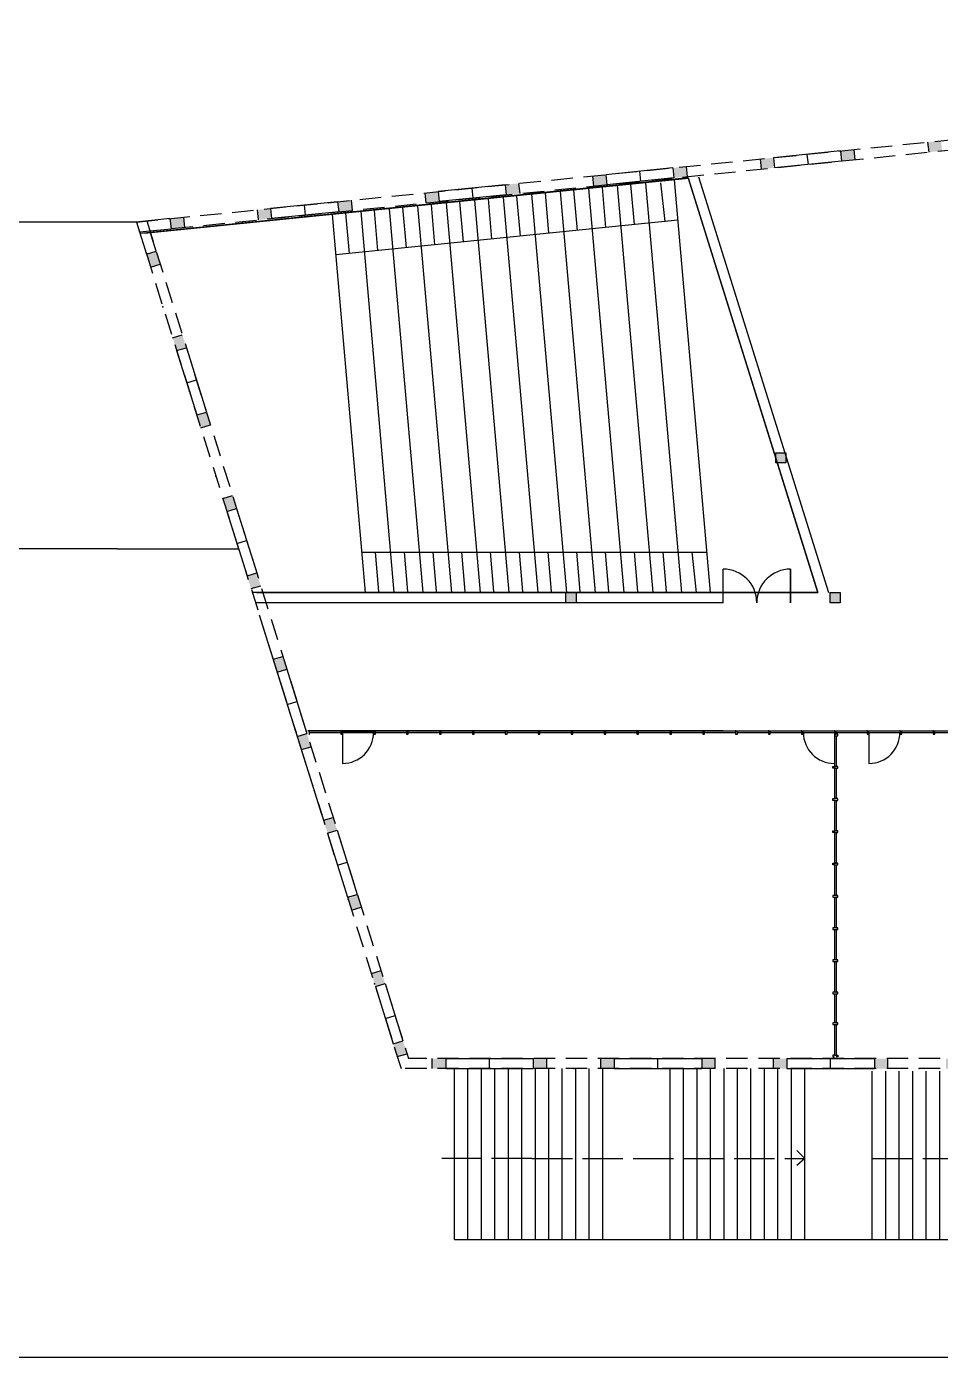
# Model space of a CAD drawing. Header units: millimetres. Extents: x -5657 to 14604, y -1609 to 2067.
# Drawn here: x 2747 to 3018.2, y 1463 to 1858 of the extents above; entities that cross this region are included whole.
import ezdxf

# ---------------------------------------------------------------- set-up
doc = ezdxf.new("R2010")
doc.units = ezdxf.units.MM
doc.linetypes.add('ACAD_ISO02W100', pattern=[15, 12, -3])
doc.linetypes.add('DASHED2', pattern=[9.525, 6.35, -3.175])
doc.layers.get('0').update_dxf_attribs({"color": 4})
for name, color, linetype in [('gelijkvloers', 80, 'Continuous'), ('laag 2.1', 40, 'Continuous'), ('laag 2.2', 30, 'Continuous'), ('str palen', 220, 'Continuous')]:
    doc.layers.add(name, color=color, linetype=linetype)

msp = doc.modelspace()

# ---------------------------------------------------------------- hatches: boundary and pattern name
at = {"layer": 'str palen', "linetype": 'Continuous', "transparency": 33554687}
h = msp.add_hatch(color=256, dxfattribs=at)
h.dxf.hatch_style = 1
h.paths.add_polyline_path([(3362, 1858), (3358, 1858), (3358, 1855.02), (3362, 1855.02)])
h.paths.add_polyline_path([(3339.96, 1856.58), (3335.98, 1856.18), (3336.29, 1853.2), (3340.27, 1853.6)])
h.paths.add_polyline_path([(3316.08, 1854.17), (3312.1, 1853.77), (3312.41, 1850.78), (3316.39, 1851.19)])
h.paths.add_polyline_path([(3291.02, 1851.64), (3287.04, 1851.24), (3287.35, 1848.25), (3291.33, 1848.66)])
h.paths.add_polyline_path([(3267.15, 1849.23), (3263.17, 1848.83), (3263.47, 1845.84), (3267.45, 1846.25)])
h.paths.add_polyline_path([(3241.28, 1846.62), (3237.3, 1846.22), (3237.61, 1843.23), (3241.59, 1843.63)])
h.paths.add_polyline_path([(3217.4, 1844.21), (3213.42, 1843.8), (3213.73, 1840.82), (3217.71, 1841.22)])
h.paths.add_polyline_path([(3191.53, 1841.59), (3187.55, 1841.19), (3187.86, 1838.21), (3191.84, 1838.61)])
h.paths.add_polyline_path([(3167.65, 1839.18), (3163.67, 1838.78), (3163.98, 1835.8), (3167.96, 1836.2)])
h.paths.add_polyline_path([(3142.05, 1836.6), (3138.07, 1836.2), (3138.38, 1833.21), (3142.36, 1833.61)])
h.paths.add_polyline_path([(3118.17, 1834.19), (3114.19, 1833.78), (3114.5, 1830.8), (3118.48, 1831.2)])
h.paths.add_polyline_path([(3092.04, 1831.55), (3088.06, 1831.15), (3088.37, 1828.16), (3092.35, 1828.56)])
h.paths.add_polyline_path([(3068.16, 1829.14), (3064.18, 1828.73), (3064.49, 1825.75), (3068.47, 1826.15)])
h.paths.add_polyline_path([(3042.29, 1826.52), (3038.31, 1826.12), (3038.62, 1823.14), (3042.6, 1823.54)])
h.paths.add_polyline_path([(3018.41, 1824.11), (3014.43, 1823.71), (3014.74, 1820.73), (3018.72, 1821.13)])
h.paths.add_polyline_path([(2992.54, 1821.5), (2988.56, 1821.1), (2988.87, 1818.11), (2992.85, 1818.52)])
h.paths.add_polyline_path([(2968.66, 1819.09), (2964.68, 1818.69), (2964.99, 1815.7), (2968.97, 1816.1)])
h.paths.add_polyline_path([(2942.8, 1816.48), (2938.82, 1816.07), (2939.12, 1813.09), (2943.1, 1813.49)])
h.paths.add_polyline_path([(2918.92, 1814.07), (2914.94, 1813.66), (2915.25, 1810.68), (2919.23, 1811.08)])
h.paths.add_polyline_path([(2893.05, 1811.45), (2889.07, 1811.05), (2889.38, 1808.07), (2893.36, 1808.47)])
h.paths.add_polyline_path([(2869.17, 1809.04), (2865.19, 1808.64), (2865.5, 1805.66), (2869.48, 1806.06)])
h.paths.add_polyline_path([(2843.3, 1806.43), (2839.32, 1806.03), (2839.63, 1803.04), (2843.61, 1803.45)])
h.paths.add_polyline_path([(2819.42, 1804.02), (2815.44, 1803.62), (2815.75, 1800.63), (2819.73, 1801.03)])
h.paths.add_polyline_path([(2793.55, 1801.41), (2789.57, 1801), (2789.88, 1798.02), (2793.86, 1798.42)])
h.paths.add_polyline_path([(2785.48, 1791.33), (2782.61, 1790.46), (2783.8, 1786.64), (2786.67, 1787.51)])
h.paths.add_polyline_path([(2793.23, 1766.51), (2790.36, 1765.65), (2791.55, 1761.83), (2794.43, 1762.68)])
h = msp.add_hatch(color=256, dxfattribs=at)
h.dxf.hatch_style = 1
h.paths.add_polyline_path([(2800.4, 1743.59), (2797.52, 1742.74), (2798.71, 1738.92), (2801.59, 1739.78)])
h.paths.add_polyline_path([(2808.15, 1718.78), (2805.28, 1717.91), (2806.47, 1714.1), (2809.33, 1714.99)])
h.paths.add_polyline_path([(2815.31, 1695.87), (2812.43, 1695.01), (2813.63, 1691.19), (2816.5, 1692.06)])
h.paths.add_polyline_path([(2823.06, 1671.08), (2820.19, 1670.2), (2821.38, 1666.38), (2824.25, 1667.24)])
h.paths.add_polyline_path([(2830.21, 1648.18), (2827.35, 1647.27), (2828.55, 1643.43), (2831.45, 1644.22)])
h.paths.add_polyline_path([(2838, 1623.25), (2835.11, 1622.44), (2836.3, 1618.63), (2839.18, 1619.5)])
h.paths.add_polyline_path([(2845.15, 1600.38), (2842.26, 1599.56), (2843.45, 1595.75), (2846.33, 1596.61)])
h.paths.add_polyline_path([(2852.2, 1577.82), (2849.33, 1576.95), (2850.52, 1573.13), (2853.39, 1574)])
h.paths.add_polyline_path([(2858.72, 1556.94), (2855.85, 1556.08), (2857.04, 1552.26), (2859.92, 1553.12)])
h = msp.add_hatch(color=256, dxfattribs=at)
h.dxf.hatch_style = 1
h.paths.add_polyline_path([(2910.07, 1690), (2907.07, 1690), (2907.07, 1687), (2910.07, 1687)])
h.paths.add_polyline_path([(2972.38, 1731.5), (2969.38, 1731.5), (2969.38, 1728.5), (2972.38, 1728.5)])
h.paths.add_polyline_path([(2988.5, 1690), (2985.5, 1690), (2985.5, 1687), (2988.5, 1687)])
h.paths.add_polyline_path([(3068.5, 1690), (3065.5, 1690), (3065.5, 1687), (3068.5, 1687)])
h.paths.add_polyline_path([(3141, 1690), (3138, 1690), (3138, 1687), (3141, 1687)])
h.paths.add_polyline_path([(3217.5, 1690), (3214.5, 1690), (3214.5, 1687), (3217.5, 1687)])
h.paths.add_polyline_path([(3293.5, 1690), (3290.5, 1690), (3290.5, 1687), (3293.5, 1687)])
h = msp.add_hatch(color=256, dxfattribs=at)
h.dxf.hatch_style = 1
h.paths.add_polyline_path([(2871.4, 1551.7), (2867.4, 1551.7), (2867.4, 1548.7), (2871.4, 1548.7)])
h.paths.add_polyline_path([(2901.4, 1551.7), (2897.4, 1551.7), (2897.4, 1548.7), (2901.4, 1548.7)])
h.paths.add_polyline_path([(2921.4, 1551.7), (2917.4, 1551.7), (2917.4, 1548.7), (2921.4, 1548.7)])
h.paths.add_polyline_path([(2951.4, 1551.7), (2947.4, 1551.7), (2947.4, 1548.7), (2951.4, 1548.7)])
h.paths.add_polyline_path([(2972.64, 1551.7), (2968.64, 1551.7), (2968.64, 1548.7), (2972.64, 1548.7)])
h.paths.add_polyline_path([(3002.64, 1551.7), (2998.64, 1551.7), (2998.64, 1548.7), (3002.64, 1548.7)])
h.paths.add_polyline_path([(3023.88, 1551.7), (3019.88, 1551.7), (3019.88, 1548.7), (3023.88, 1548.7)])
h.paths.add_polyline_path([(3053.88, 1551.7), (3049.88, 1551.7), (3049.88, 1548.7), (3053.88, 1548.7)])
h.paths.add_polyline_path([(3075.12, 1551.7), (3071.12, 1551.7), (3071.12, 1548.7), (3075.12, 1548.7)])
h.paths.add_polyline_path([(3105.12, 1551.7), (3101.12, 1551.7), (3101.12, 1548.7), (3105.12, 1548.7)])
h.paths.add_polyline_path([(3126.37, 1551.7), (3122.37, 1551.7), (3122.37, 1548.7), (3126.37, 1548.7)])
h.paths.add_polyline_path([(3156.37, 1551.7), (3152.37, 1551.7), (3152.37, 1548.7), (3156.37, 1548.7)])
h.paths.add_polyline_path([(3178.85, 1551.7), (3174.85, 1551.7), (3174.85, 1548.7), (3178.85, 1548.7)])
h.paths.add_polyline_path([(3208.85, 1551.7), (3204.85, 1551.7), (3204.85, 1548.7), (3208.85, 1548.7)])
h.paths.add_polyline_path([(3230.09, 1551.7), (3226.09, 1551.7), (3226.09, 1548.7), (3230.09, 1548.7)])
h.paths.add_polyline_path([(3260.09, 1551.7), (3256.09, 1551.7), (3256.09, 1548.7), (3260.09, 1548.7)])
h.paths.add_polyline_path([(3281.33, 1551.7), (3277.33, 1551.7), (3277.33, 1548.7), (3281.33, 1548.7)])
h.paths.add_polyline_path([(3311.33, 1551.7), (3307.33, 1551.7), (3307.33, 1548.7), (3311.33, 1548.7)])
h.paths.add_polyline_path([(3331.33, 1551.7), (3327.33, 1551.7), (3327.33, 1548.7), (3331.33, 1548.7)])
h.paths.add_polyline_path([(3361.33, 1551.7), (3357.33, 1551.7), (3357.33, 1548.7), (3361.33, 1548.7)])

# ---------------------------------------------------------------- linework, layer by layer
at = {"linetype": 'Continuous'}
for p, q in [((2779.62, 1800), (2561, 1800)), ((2874, 1498), (2967, 1498)), ((2874, 1498), (3524, 1498)), ((2967, 1498), (3045, 1498))]:
    msp.add_line(p, q, dxfattribs=at)
for p, q in [((2774, 1703), (2664, 1703)), ((2774, 1703), (2809.94, 1703)), ((2874, 1498), (3524, 1498)), ((2774, 1463), (2574, 1463)), ((4104, 1463), (2774, 1463))]:
    msp.add_line(p, q)
at = {"layer": 'gelijkvloers', "linetype": 'Continuous'}
for p, q in [((2830.82, 1648), (2831, 1648)), ((2831, 1648), (2831, 1649))]:
    msp.add_line(p, q, dxfattribs=at)
at = {"layer": 'laag 2.1', "linetype": 'Continuous'}
for p, q in [((2943.4, 1813.07), (2780.69, 1796.59)), ((2943.44, 1812.94), (2781.99, 1796.59)), ((2909.34, 1809.44), (2910.39, 1797.53)), ((2917.8, 1810.29), (2918.84, 1798.39)), ((2926.26, 1811.15), (2927.3, 1799.25)), ((2936.5, 1800.18), (2935.25, 1811.66)), ((2883.97, 1806.87), (2885.01, 1794.96)), ((2892.43, 1807.72), (2893.47, 1795.82)), ((2900.88, 1808.63), (2901.93, 1796.68)), ((2940.24, 1800.56), (2936.5, 1800.18)), ((2856.12, 1555.2), (2857.22, 1551.7))]:
    msp.add_line(p, q, dxfattribs=at)
at = {"layer": 'laag 2.1'}
msp.add_line((2816.06, 1683.42), (2834.55, 1624.24), dxfattribs=at)
at = {"layer": 'laag 2.2', "linetype": 'Continuous'}
for p, q in [((2943.4, 1813.07), (2981.86, 1690)), ((2946.44, 1813.38), (2985, 1690)), ((2913.82, 1809.94), (2924.31, 1690)), ((2922.27, 1810.8), (2932.84, 1690)), ((2930.73, 1811.66), (2941.38, 1690)), ((2939.19, 1812.48), (2949.91, 1690)), ((2981.86, 1690), (2943.44, 1812.94)), ((2867.06, 1805.15), (2868.1, 1793.25)), ((2871.53, 1805.66), (2881.65, 1690)), ((2875.51, 1806.01), (2876.56, 1794.11)), ((2879.99, 1806.52), (2890.18, 1690)), ((2888.44, 1807.37), (2898.71, 1690)), ((2896.9, 1808.23), (2907.25, 1690)), ((2905.36, 1809.09), (2915.78, 1690)), ((2837.7, 1802.23), (2847.52, 1690)), ((2841.68, 1802.58), (2842.73, 1790.68)), ((2846.16, 1803.09), (2856.05, 1690)), ((2850.14, 1803.44), (2851.18, 1791.54)), ((2854.61, 1803.95), (2864.58, 1690)), ((2858.6, 1804.3), (2859.64, 1792.39)), ((2863.07, 1804.8), (2873.12, 1690)), ((2940.24, 1800.56), (2838.75, 1790.28)), ((2846.47, 1702), (2948.86, 1702)), ((2850.48, 1702), (2851.5, 1690.35)), ((2859.02, 1702), (2860.04, 1690.35)), ((2867.55, 1702), (2868.57, 1690.35)), ((2876.08, 1702), (2877.1, 1690.35)), ((2884.61, 1702), (2885.63, 1690.35)), ((2893.15, 1702), (2894.17, 1690.35)), ((2901.68, 1702), (2902.7, 1690.35)), ((2910.21, 1702), (2911.23, 1690.35)), ((2918.74, 1702), (2919.76, 1690.35)), ((2927.28, 1702), (2928.3, 1690.35)), ((2935.81, 1702), (2936.83, 1690.35)), ((2945.84, 1690), (2944.59, 1702)), ((2953.73, 1687), (2953.73, 1697)), ((2973.73, 1687), (2973.73, 1697)), ((2973.73, 1697), (2973.73, 1687)), ((2981.86, 1690), (2814, 1690)), ((2816.7, 1687), (2814.94, 1687)), ((2815.3, 1690), (2981.86, 1690)), ((2953.73, 1687), (2816.7, 1687)), ((2953.73, 1649), (2830.5, 1649)), ((2830.5, 1649), (3367.58, 1649)), ((2830.5, 1649), (2950.5, 1649)), ((2831, 1648.5), (2840.27, 1648.5)), ((2840.27, 1649), (2840.27, 1648)), ((2840.27, 1648), (2840.77, 1648)), ((2840.77, 1648), (2840.77, 1649)), ((2840.77, 1648.5), (2850.03, 1648.5)), ((2850.03, 1648.5), (2840.77, 1648.5)), ((2840.77, 1648.5), (2840.77, 1639.3)), ((2850.03, 1649), (2850.03, 1648)), ((2850.03, 1648), (2850.53, 1648)), ((2850.53, 1648), (2850.53, 1649)), ((2850.53, 1648.5), (2859.8, 1648.5)), ((2859.8, 1649), (2859.8, 1648)), ((2859.8, 1648), (2860.3, 1648)), ((2860.3, 1648), (2860.3, 1649)), ((2860.3, 1648.5), (2869.56, 1648.5)), ((2869.56, 1649), (2869.56, 1648)), ((2869.56, 1648), (2870.06, 1648)), ((2870.06, 1648), (2870.06, 1649)), ((2870.06, 1648.5), (2879.33, 1648.5)), ((2879.33, 1649), (2879.33, 1648)), ((2879.33, 1648), (2879.83, 1648)), ((2879.83, 1648), (2879.83, 1649)), ((2879.83, 1648.5), (2889.09, 1648.5)), ((2889.09, 1649), (2889.09, 1648)), ((2889.09, 1648), (2889.59, 1648)), ((2889.59, 1648), (2889.59, 1649)), ((2889.59, 1648.5), (2898.86, 1648.5)), ((2898.86, 1649), (2898.86, 1648)), ((2898.86, 1648), (2899.36, 1648)), ((2899.36, 1648), (2899.36, 1649)), ((2899.36, 1648.5), (2908.62, 1648.5)), ((2908.62, 1649), (2908.62, 1648)), ((2908.62, 1648), (2909.12, 1648)), ((2909.12, 1648), (2909.12, 1649)), ((2909.12, 1648.5), (2918.39, 1648.5)), ((2918.39, 1649), (2918.39, 1648)), ((2918.39, 1648), (2918.89, 1648)), ((2918.89, 1648), (2918.89, 1649)), ((2918.89, 1648.5), (2928.15, 1648.5)), ((2928.15, 1649), (2928.15, 1648)), ((2928.15, 1648), (2928.65, 1648)), ((2928.65, 1648), (2928.65, 1649)), ((2928.65, 1648.5), (2937.92, 1648.5)), ((2937.92, 1649), (2937.92, 1648)), ((2937.92, 1648), (2938.42, 1648)), ((2938.42, 1648), (2938.42, 1649)), ((2938.42, 1648.5), (2947.68, 1648.5)), ((2947.68, 1649), (2947.68, 1648)), ((2947.68, 1648), (2948.18, 1648)), ((2948.18, 1648), (2948.18, 1649)), ((2948.18, 1648.5), (2957.45, 1648.5)), ((2957.45, 1649), (2957.45, 1648)), ((2957.45, 1648), (2957.95, 1648)), ((2957.95, 1648), (2957.95, 1649)), ((2957.95, 1648.5), (2967.21, 1648.5)), ((2967.21, 1649), (2967.21, 1648)), ((2967.21, 1648), (2967.71, 1648)), ((2967.71, 1648), (2967.71, 1649)), ((2967.71, 1648.5), (2976.98, 1648.5)), ((2976.98, 1649), (2976.98, 1648)), ((2976.98, 1648), (2977.48, 1648)), ((2977.48, 1648), (2977.48, 1649)), ((2977.48, 1648.5), (2986.74, 1648.5)), ((2986.74, 1649), (2986.74, 1648)), ((2986.74, 1648.5), (2986.74, 1639.3)), ((2986.74, 1648), (2987.24, 1648)), ((2987.74, 1648), (2986.74, 1648)), ((2986.74, 1648), (2987.24, 1648)), ((2986.74, 1647.5), (2986.74, 1638.42)), ((2986.74, 1647.5), (2987.24, 1647.5)), ((2987.24, 1648), (2987.24, 1649)), ((2987.24, 1648.5), (2996.51, 1648.5)), ((2987.24, 1647.5), (2987.24, 1638.42)), ((2987.24, 1647.5), (2987.74, 1647.5)), ((2987.74, 1647.5), (2987.74, 1648)), ((2996.51, 1649), (2996.51, 1648)), ((2996.51, 1648), (2997.01, 1648)), ((2997.01, 1648), (2997.01, 1649)), ((2997.01, 1648.5), (3006.27, 1648.5)), ((2997.01, 1648.5), (2997.01, 1639.3)), ((3006.27, 1649), (3006.27, 1648)), ((3006.27, 1648), (3006.77, 1648)), ((3006.77, 1648), (3006.77, 1649)), ((3006.77, 1648.5), (3016.04, 1648.5)), ((3016.04, 1649), (3016.04, 1648)), ((3016.04, 1648), (3016.54, 1648)), ((3016.54, 1648), (3016.54, 1649)), ((3016.54, 1648.5), (3025.8, 1648.5)), ((2986.24, 1637.92), (2986.24, 1638.42)), ((2986.24, 1638.42), (2987.24, 1638.42)), ((2986.74, 1637.92), (2986.24, 1637.92)), ((2987.74, 1638.42), (2986.74, 1638.42)), ((2986.74, 1637.92), (2987.24, 1637.92)), ((2986.74, 1637.92), (2986.74, 1628.84)), ((2987.24, 1637.92), (2987.74, 1637.92)), ((2987.24, 1637.92), (2987.24, 1628.84)), ((2987.74, 1637.92), (2987.74, 1638.42)), ((2986.24, 1628.34), (2986.24, 1628.84)), ((2986.24, 1628.84), (2987.24, 1628.84)), ((2986.74, 1628.34), (2986.24, 1628.34)), ((2987.74, 1628.84), (2986.74, 1628.84)), ((2986.74, 1628.34), (2987.24, 1628.34)), ((2986.74, 1628.34), (2986.74, 1619.27)), ((2987.24, 1628.34), (2987.74, 1628.34)), ((2987.24, 1628.34), (2987.24, 1619.27)), ((2987.74, 1628.34), (2987.74, 1628.84)), ((2986.24, 1618.77), (2986.24, 1619.27)), ((2986.24, 1619.27), (2987.24, 1619.27)), ((2986.74, 1618.77), (2986.24, 1618.77)), ((2987.74, 1619.27), (2986.74, 1619.27)), ((2986.74, 1618.77), (2987.24, 1618.77)), ((2986.74, 1618.77), (2986.74, 1609.69)), ((2987.24, 1618.77), (2987.74, 1618.77)), ((2987.24, 1618.77), (2987.24, 1609.69)), ((2987.74, 1618.77), (2987.74, 1619.27)), ((2986.24, 1609.19), (2986.24, 1609.69)), ((2986.24, 1609.69), (2987.24, 1609.69)), ((2986.74, 1609.19), (2986.24, 1609.19)), ((2987.74, 1609.69), (2986.74, 1609.69)), ((2986.74, 1609.19), (2987.24, 1609.19)), ((2986.74, 1609.19), (2986.74, 1600.11)), ((2987.24, 1609.19), (2987.74, 1609.19)), ((2987.24, 1609.19), (2987.24, 1600.11)), ((2987.74, 1609.19), (2987.74, 1609.69)), ((2986.74, 1600.11), (2986.24, 1600.11)), ((2986.24, 1600.11), (2986.24, 1599.61)), ((2987.74, 1600.11), (2986.74, 1600.11)), ((2987.74, 1599.61), (2987.74, 1600.11)), ((2986.24, 1599.61), (2986.74, 1599.61)), ((2986.74, 1599.61), (2987.24, 1599.61)), ((2986.74, 1599.61), (2986.74, 1590.53)), ((2987.24, 1599.61), (2987.74, 1599.61)), ((2987.24, 1599.61), (2987.24, 1590.53)), ((2986.74, 1590.53), (2986.24, 1590.53)), ((2986.24, 1590.53), (2986.24, 1590.03)), ((2986.24, 1590.03), (2986.74, 1590.03)), ((2987.74, 1590.53), (2986.74, 1590.53)), ((2986.74, 1590.03), (2987.24, 1590.03)), ((2986.74, 1590.03), (2986.74, 1580.96)), ((2987.24, 1590.03), (2987.74, 1590.03)), ((2987.24, 1590.03), (2987.24, 1580.96)), ((2987.74, 1590.03), (2987.74, 1590.53)), ((2986.74, 1580.96), (2986.24, 1580.96)), ((2986.24, 1580.96), (2986.24, 1580.46)), ((2986.24, 1580.46), (2986.74, 1580.46)), ((2987.74, 1580.96), (2986.74, 1580.96)), ((2986.74, 1580.46), (2987.24, 1580.46)), ((2986.74, 1580.46), (2986.74, 1571.38)), ((2987.24, 1580.46), (2987.74, 1580.46)), ((2987.24, 1580.46), (2987.24, 1571.38)), ((2987.74, 1580.46), (2987.74, 1580.96)), ((2986.74, 1571.38), (2986.24, 1571.38)), ((2986.24, 1571.38), (2986.24, 1570.88)), ((2986.24, 1570.88), (2986.74, 1570.88)), ((2987.74, 1571.38), (2986.74, 1571.38)), ((2986.74, 1570.88), (2987.24, 1570.88)), ((2986.74, 1570.88), (2986.74, 1562.3)), ((2987.24, 1570.88), (2987.74, 1570.88)), ((2987.24, 1570.88), (2987.24, 1562.3)), ((2987.74, 1570.88), (2987.74, 1571.38)), ((2986.74, 1562.3), (2986.24, 1562.3)), ((2986.24, 1562.3), (2986.24, 1561.8)), ((2986.24, 1561.8), (2986.74, 1561.8)), ((2987.74, 1562.3), (2986.74, 1562.3)), ((2986.74, 1561.8), (2987.24, 1561.8)), ((2986.74, 1561.8), (2986.74, 1552.73)), ((2987.24, 1561.8), (2987.74, 1561.8)), ((2987.24, 1561.8), (2987.24, 1552.73)), ((2987.74, 1561.8), (2987.74, 1562.3)), ((2986.74, 1552.73), (2986.24, 1552.73)), ((2986.24, 1552.73), (2986.24, 1552.23)), ((2986.74, 1552.73), (2987.74, 1552.73)), ((2987.74, 1552.73), (2987.74, 1552.23)), ((2874, 1498), (2874, 1548.7)), ((2878, 1498), (2878, 1548.7)), ((2882, 1498), (2882, 1548.7)), ((2886, 1498), (2886, 1548.7)), ((2890, 1498), (2890, 1548.7)), ((2894, 1498), (2894, 1548.7)), ((2898, 1498), (2898, 1548.7)), ((2902, 1498), (2902, 1548.7)), ((2906, 1498), (2906, 1548.7)), ((2910, 1498), (2910, 1548.7)), ((2914, 1498), (2914, 1548.7)), ((2918, 1498), (2918, 1548.7)), ((2938, 1498), (2938, 1548.7)), ((2942, 1498), (2942, 1548.7)), ((2946, 1498), (2946, 1548.7)), ((2950, 1498), (2950, 1548.7)), ((2954, 1498), (2954, 1548.7)), ((2954, 1498), (2954, 1548.7)), ((2958, 1498), (2958, 1548.7)), ((2962, 1498), (2962, 1548.7)), ((2966, 1498), (2966, 1548.7)), ((2970, 1498), (2970, 1548.7)), ((2974, 1498), (2974, 1548.7)), ((2978, 1498), (2978, 1548.7)), ((2986.24, 1552.23), (2986.74, 1552.23)), ((2986.74, 1552.23), (2986.74, 1552.22)), ((2987.74, 1552.23), (2987.24, 1552.23)), ((2987.24, 1552.23), (2987.24, 1552.22)), ((2998, 1498), (2998, 1548)), ((3002, 1498), (3002, 1548)), ((3006, 1498), (3006, 1548)), ((3010, 1498), (3010, 1548)), ((3014, 1498), (3014, 1548)), ((3018, 1498), (3018, 1548))]:
    msp.add_line(p, q, dxfattribs=at)
at = {"layer": 'laag 2.2', "linetype": 'ACAD_ISO02W100'}
for p, q in [((2897, 1522.02), (2870.26, 1522.02)), ((2897, 1522.02), (2978, 1522.02)), ((2975.6, 1524.41), (2978, 1522.02)), ((2978, 1522.02), (2975.65, 1519.95)), ((2998, 1522.02), (3079, 1522.02))]:
    msp.add_line(p, q, dxfattribs=at)
at = {"layer": 'laag 2.2', "linetype": 'Continuous'}
for centre, radius, start, end in [((2953.73, 1687), 10, 0, 90), ((2973.73, 1687), 10, 90, 180), ((2840.77, 1648.5), 9.2, 270, 0), ((2986.74, 1648.5), 9.2, 180, 270), ((2997.01, 1648.5), 9.2, 270, 0)]:
    msp.add_arc(centre, radius, start, end, dxfattribs=at)
for p in [(2840.27, 1649), (2850.03, 1649), (2859.8, 1649), (2869.56, 1649), (2879.33, 1649), (2879.33, 1649), (2889.09, 1649), (2898.86, 1649), (2908.62, 1649), (2918.39, 1649), (2928.15, 1649), (2928.15, 1649), (2937.92, 1649), (2947.68, 1649), (2957.45, 1649), (2967.21, 1649), (2976.98, 1649), (2976.98, 1649), (2986.74, 1649), (2996.51, 1649), (3006.27, 1649), (3016.04, 1649), (2987.24, 1638.42), (2987.24, 1628.84), (2987.24, 1619.27), (2987.24, 1609.69), (2987.24, 1600.11), (2987.24, 1590.53), (2987.24, 1580.96), (2987.24, 1571.38), (2987.24, 1561.8)]:
    msp.add_point(p, dxfattribs=at)
at = {"layer": 'str palen', "linetype": 'DASHED2'}
for p, q in [((2779.62, 1800), (3354, 1858)), ((2780.54, 1797.08), (3354.3, 1855.02)), ((2779.62, 1800), (2858.16, 1548.7)), ((2782.67, 1800.31), (2860.36, 1551.7)), ((3370.58, 1548.7), (2858.16, 1548.7)), ((3370.58, 1551.7), (2860.36, 1551.7))]:
    msp.add_line(p, q, dxfattribs=at)
at = {"layer": 'str palen', "linetype": 'Continuous'}
for p, q in [((2988.56, 1821.1), (2968.67, 1819.06)), ((2988.56, 1821.1), (2988.87, 1818.1)), ((2992.54, 1821.51), (2992.85, 1818.5)), ((3014.43, 1823.69), (3014.74, 1820.73)), ((2964.69, 1818.65), (2964.99, 1815.69)), ((2968.67, 1819.06), (2968.97, 1816.09)), ((2988.87, 1818.11), (2968.97, 1816.09)), ((2978.61, 1820.08), (2978.92, 1817.1)), ((2914.94, 1813.64), (2915.25, 1810.68)), ((2938.81, 1816.09), (2918.92, 1814.05)), ((2918.92, 1814.05), (2919.23, 1811.08)), ((2939.12, 1813.09), (2919.23, 1811.08)), ((2928.87, 1815.07), (2929.18, 1812.09)), ((2938.81, 1816.09), (2939.12, 1813.09)), ((2942.79, 1816.5), (2943.1, 1813.49)), ((2889.07, 1811.07), (2869.17, 1809.03)), ((2879.12, 1810.05), (2879.43, 1807.06)), ((2889.07, 1811.07), (2889.38, 1808.07)), ((2893.05, 1811.48), (2893.36, 1808.47)), ((2839.32, 1806.04), (2819.42, 1804)), ((2839.32, 1806.04), (2839.63, 1803.04)), ((2843.3, 1806.46), (2843.61, 1803.45)), ((2865.19, 1808.61), (2865.5, 1805.66)), ((2869.17, 1809.03), (2869.48, 1806.06)), ((2889.38, 1808.07), (2869.48, 1806.06)), ((2793.55, 1801.43), (2793.86, 1798.42)), ((2815.45, 1803.59), (2815.75, 1800.63)), ((2819.42, 1804), (2819.73, 1801.03)), ((2839.63, 1803.04), (2819.73, 1801.03)), ((2829.37, 1805.02), (2829.68, 1802.04)), ((2789.57, 1801.02), (2779.62, 1800)), ((2779.62, 1800), (2782.61, 1790.46)), ((2783.59, 1797.38), (2789.88, 1798.02)), ((2785.48, 1791.33), (2783.59, 1797.38)), ((2789.57, 1801.02), (2789.88, 1798.02)), ((2782.61, 1790.46), (2785.48, 1791.33)), ((2783.8, 1786.64), (2786.67, 1787.51)), ((2790.36, 1765.65), (2793.23, 1766.51)), ((2791.55, 1761.83), (2794.43, 1762.68)), ((2791.55, 1761.83), (2797.52, 1742.74)), ((2794.43, 1762.68), (2800.4, 1743.59)), ((2794.54, 1752.28), (2797.41, 1753.14)), ((2797.52, 1742.74), (2800.4, 1743.59)), ((2798.71, 1738.92), (2801.59, 1739.78)), ((2805.28, 1717.91), (2808.15, 1718.78)), ((2806.47, 1714.1), (2809.33, 1714.99)), ((2809.33, 1714.99), (2815.31, 1695.87)), ((2806.47, 1714.1), (2812.43, 1695.01)), ((2809.45, 1704.56), (2812.31, 1705.46)), ((2812.43, 1695.01), (2815.31, 1695.87)), ((2813.63, 1691.19), (2816.5, 1692.06)), ((2907.07, 1690), (2910.07, 1690)), ((2907.07, 1687), (2907.07, 1690)), ((2910.07, 1687), (2907.07, 1687)), ((2910.07, 1690), (2910.07, 1687)), ((2985.5, 1690), (2988.5, 1690)), ((2985.5, 1687), (2985.5, 1690)), ((2988.5, 1687), (2985.5, 1687)), ((2988.5, 1690), (2988.5, 1687)), ((2820.19, 1670.2), (2823.06, 1671.08)), ((2821.38, 1666.38), (2824.25, 1667.24)), ((2824.25, 1667.24), (2830.21, 1648.18)), ((2821.38, 1666.38), (2827.35, 1647.27)), ((2824.37, 1656.83), (2827.24, 1657.69)), ((2827.35, 1647.27), (2830.21, 1648.18)), ((2828.55, 1643.43), (2831.45, 1644.22)), ((2835.11, 1622.44), (2838, 1623.25)), ((2836.3, 1618.63), (2839.18, 1619.5)), ((2836.3, 1618.63), (2842.26, 1599.56)), ((2839.18, 1619.5), (2845.15, 1600.38)), ((2839.28, 1609.1), (2842.15, 1609.99)), ((2842.26, 1599.56), (2845.15, 1600.38)), ((2843.45, 1595.75), (2846.33, 1596.61)), ((2849.33, 1576.95), (2852.2, 1577.82)), ((2850.52, 1573.13), (2853.39, 1574)), ((2850.52, 1573.13), (2855.85, 1556.08)), ((2853.39, 1574), (2858.72, 1556.94)), ((2853.5, 1563.59), (2856.38, 1564.45)), ((2855.85, 1556.08), (2858.72, 1556.94)), ((2857.04, 1552.26), (2859.92, 1553.12)), ((2867.4, 1548.7), (2867.4, 1551.7)), ((2871.4, 1551.7), (2871.4, 1548.7)), ((2871.4, 1551.7), (2897.4, 1551.7)), ((2871.4, 1548.7), (2897.4, 1548.7)), ((2884.4, 1548.7), (2884.4, 1551.7)), ((2897.4, 1551.7), (2897.4, 1548.7)), ((2901.4, 1548.7), (2901.4, 1551.7)), ((2917.4, 1548.7), (2917.4, 1551.7)), ((2921.4, 1551.7), (2921.4, 1548.7)), ((2921.4, 1551.7), (2947.4, 1551.7)), ((2921.4, 1548.7), (2947.4, 1548.7)), ((2934.4, 1548.7), (2934.4, 1551.7)), ((2947.4, 1551.7), (2947.4, 1548.7)), ((2951.4, 1548.7), (2951.4, 1551.7)), ((2968.64, 1548.7), (2968.64, 1551.7)), ((2972.64, 1551.7), (2972.64, 1548.7)), ((2972.64, 1551.7), (2998.64, 1551.7)), ((2972.64, 1548.7), (2998.64, 1548.7)), ((2985.64, 1548.7), (2985.64, 1551.7)), ((2998.64, 1551.7), (2998.64, 1548.7)), ((3002.64, 1548.7), (3002.64, 1551.7))]:
    msp.add_line(p, q, dxfattribs=at)
at = {"layer": 'str palen', "linetype": 'ACAD_ISO02W100'}
for p, q in [((2969.38, 1731.5), (2972.38, 1731.5)), ((2969.38, 1728.5), (2969.38, 1731.5)), ((2972.38, 1731.5), (2972.38, 1728.5)), ((2972.38, 1728.5), (2969.38, 1728.5))]:
    msp.add_line(p, q, dxfattribs=at)
at = {"layer": 'str palen', "linetype": 'Continuous'}
for p in [(2787.48, 1774.87), (2795.33, 1749.74), (2795.33, 1749.74), (2803.18, 1724.61), (2811.04, 1699.48), (2811.04, 1699.48), (2818.89, 1674.35), (2826.74, 1649.22), (2826.74, 1649.22), (2834.6, 1624.09), (2842.45, 1598.96), (2842.45, 1598.96), (2850.3, 1573.83), (2909.4, 1548.7), (2960.64, 1548.7), (3011.88, 1548.7)]:
    msp.add_point(p, dxfattribs=at)

doc.saveas('drawing.dxf')
